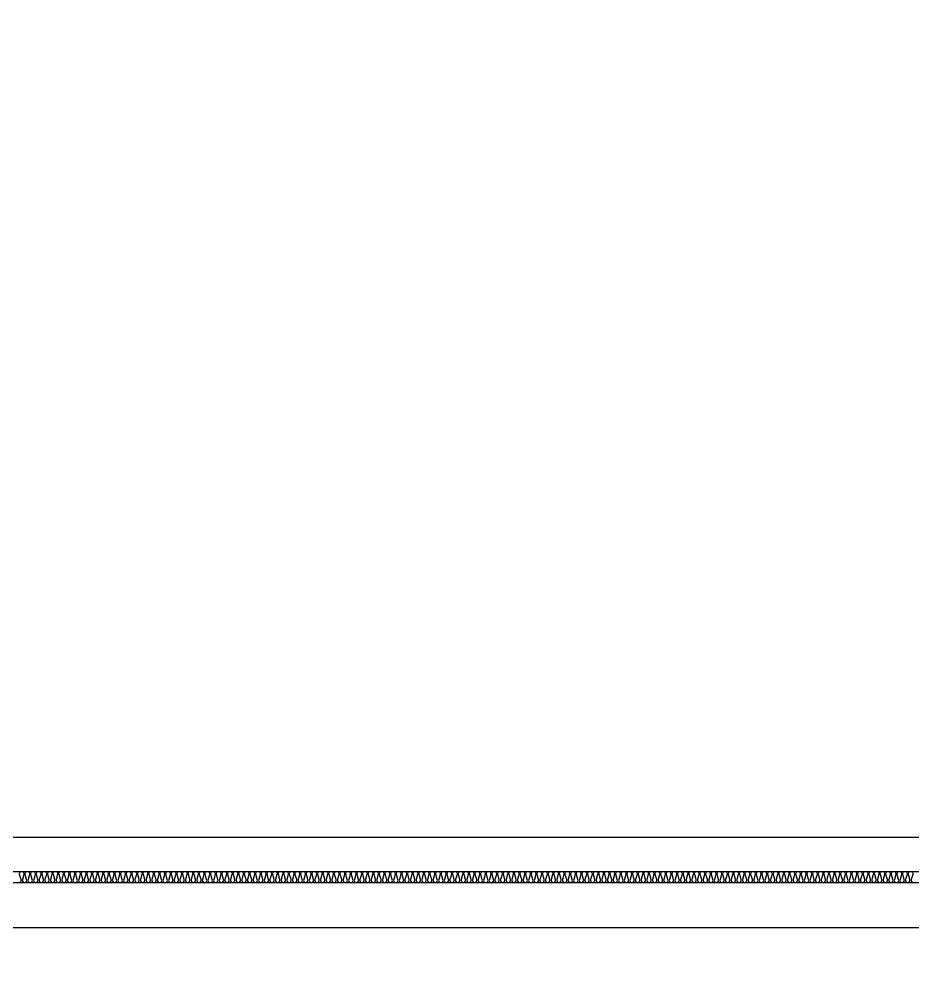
# Model space of a CAD drawing. Header units: millimetres. Extents: x -26983 to 60590, y 825 to 42375.
# Drawn here: x 56094.2 to 56171.9, y 18091.4 to 18175.5 of the extents above; entities that cross this region are included whole.
import ezdxf

# ---------------------------------------------------------------- set-up
doc = ezdxf.new("R2010")
doc.units = ezdxf.units.MM
doc.header["$LTSCALE"] = 100
doc.header["$MEASUREMENT"] = 0
doc.layers.get('0').update_dxf_attribs({"linetype": 'CONTINUOUS'})
doc.layers.add('ELE9', color=9, linetype='CONTINUOUS')

# ---------------------------------------------------------------- blocks, each defined once
blk = doc.blocks.new('B2FF')
at = {"layer": 'ELE9', "color": 253, "ltscale": 0.1}
for points in [[(37174174.7, 643646.3), (37148224.7, 643646.3, 0.414214), (37124724.7, 620146.3), (37124724.7, 600146.4, 1), (37171724.7, 600146.3), (37171724.7, 624896.3), (37174174.7, 624896.3)], [(37174174.7, 643346.3), (37148224.7, 643346.3, 0.414214), (37125024.7, 620146.3), (37125024.7, 600146.4, 1), (37171424.7, 600146.3), (37171424.7, 625196.3), (37174174.7, 625196.3)]]:
    blk.add_lwpolyline(points, format="xyb", dxfattribs=at)
at = {"layer": 'ELE9', "color": 253, "ltscale": 10000}
for points in [[(37150157.7, 590962.2, -0.021839), (37149174.7, 590836.2), (37149174.7, 586196.5), (37170574.7, 586196.5), (37170574.7, 597896.3), (37165899.7, 597896.3), (37165899.7, 601396.3), (37159549.9, 601396.3, -0.027482), (37159399.3, 600158.7, -0.027482)], [(37153024.7, 586146.5, 0.524856), (37153034.1, 586160), (37153027.9, 586182.9, -1.449198), (37153046.6, 586182.9), (37153040.4, 586160, 0.524856), (37153049.7, 586146.5, 0.524856), (37153059.1, 586160), (37153052.9, 586182.9, -1.449198), (37153071.6, 586182.9), (37153065.4, 586160, 0.524856), (37153074.7, 586146.5, 0.524856), (37153084.1, 586160), (37153077.9, 586182.9, -1.449198), (37153096.6, 586182.9), (37153090.4, 586160, 0.524856), (37153099.7, 586146.5, 0.524856), (37153109.1, 586160), (37153102.9, 586182.9, -1.449198), (37153121.6, 586182.9), (37153115.4, 586160, 0.524856), (37153124.7, 586146.5, 0.524856), (37153134.1, 586160), (37153127.9, 586182.9, -1.449198), (37153146.6, 586182.9), (37153140.4, 586160, 0.524856), (37153149.7, 586146.5, 0.524856), (37153159.1, 586160), (37153152.9, 586182.9, -1.449198), (37153171.6, 586182.9), (37153165.4, 586160, 0.524856), (37153174.7, 586146.5, 0.524856), (37153184.1, 586160), (37153177.9, 586182.9, -1.449198), (37153196.6, 586182.9), (37153190.4, 586160, 0.524856), (37153199.7, 586146.5, 0.524856), (37153209.1, 586160), (37153202.9, 586182.9, -1.449198), (37153221.6, 586182.9), (37153215.4, 586160, 0.524856), (37153224.7, 586146.5, 0.524856), (37153234.1, 586160), (37153227.9, 586182.9, -1.449198), (37153246.6, 586182.9), (37153240.4, 586160, 0.524856), (37153249.7, 586146.5, 0.524856), (37153259.1, 586160), (37153252.9, 586182.9, -1.449198), (37153271.6, 586182.9), (37153265.4, 586160, 0.524856), (37153274.7, 586146.5, 0.524856), (37153284.1, 586160), (37153277.9, 586182.9, -1.449198), (37153296.6, 586182.9), (37153290.4, 586160, 0.524856), (37153299.7, 586146.5, 0.524856), (37153309.1, 586160), (37153302.9, 586182.9, -1.449198), (37153321.6, 586182.9), (37153315.4, 586160, 0.524856), (37153324.7, 586146.5, 0.524856), (37153334.1, 586160), (37153327.9, 586182.9, -1.449198), (37153346.6, 586182.9), (37153340.4, 586160, 0.524856), (37153349.7, 586146.5, 0.524856), (37153359.1, 586160), (37153352.9, 586182.9, -1.449198), (37153371.6, 586182.9), (37153365.4, 586160, 0.524856), (37153374.7, 586146.5, 0.524856), (37153384.1, 586160), (37153377.9, 586182.9, -1.449198), (37153396.6, 586182.9), (37153390.4, 586160, 0.524856), (37153399.7, 586146.5, 0.524856), (37153409.1, 586160), (37153402.9, 586182.9, -1.449198), (37153421.6, 586182.9), (37153415.4, 586160, 0.524856), (37153424.7, 586146.5, 0.524856), (37153434.1, 586160), (37153427.9, 586182.9, -1.449198), (37153446.6, 586182.9), (37153440.4, 586160, 0.524856), (37153449.7, 586146.5, 0.524856), (37153459.1, 586160), (37153452.9, 586182.9, -1.449198), (37153471.6, 586182.9), (37153465.4, 586160, 0.524856), (37153474.7, 586146.5, 0.524856), (37153484.1, 586160), (37153477.9, 586182.9, -1.449198), (37153496.6, 586182.9), (37153490.4, 586160, 0.524856), (37153499.7, 586146.5, 0.524856), (37153509.1, 586160), (37153502.9, 586182.9, -1.449198), (37153521.6, 586182.9), (37153515.4, 586160, 0.524856), (37153524.7, 586146.5, 0.524856), (37153534.1, 586160), (37153527.9, 586182.9, -1.449198), (37153546.6, 586182.9), (37153540.4, 586160, 0.524856), (37153549.7, 586146.5, 0.524856), (37153559.1, 586160), (37153552.9, 586182.9, -1.449198), (37153571.6, 586182.9), (37153565.4, 586160, 0.524856), (37153574.7, 586146.5, 0.524856), (37153584.1, 586160), (37153577.9, 586182.9, -1.449198), (37153596.6, 586182.9), (37153590.4, 586160, 0.524856), (37153599.7, 586146.5, 0.524856), (37153609.1, 586160), (37153602.9, 586182.9, -1.449198), (37153621.6, 586182.9), (37153615.4, 586160, 0.524856), (37153624.7, 586146.5, 0.524856), (37153634.1, 586160), (37153627.9, 586182.9, -1.449198), (37153646.6, 586182.9), (37153640.4, 586160, 0.524856), (37153649.7, 586146.5, 0.524856), (37153659.1, 586160), (37153652.9, 586182.9, -1.449198), (37153671.6, 586182.9), (37153665.4, 586160, 0.524856), (37153674.7, 586146.5, 0.524856), (37153684.1, 586160), (37153677.9, 586182.9, -1.449198), (37153696.6, 586182.9), (37153690.4, 586160, 0.524856), (37153699.7, 586146.5, 0.524856), (37153709.1, 586160), (37153702.9, 586182.9, -1.449198), (37153721.6, 586182.9), (37153715.4, 586160, 0.524856), (37153724.7, 586146.5, 0.524856), (37153734.1, 586160), (37153727.9, 586182.9, -1.449198), (37153746.6, 586182.9), (37153740.4, 586160, 0.524856), (37153749.7, 586146.5, 0.524856), (37153759.1, 586160), (37153752.9, 586182.9, -1.449198), (37153771.6, 586182.9), (37153765.4, 586160, 0.524856), (37153774.7, 586146.5, 0.524856), (37153784.1, 586160), (37153777.9, 586182.9, -1.449198), (37153796.6, 586182.9), (37153790.4, 586160, 0.524856), (37153799.7, 586146.5, 0.524856), (37153809.1, 586160), (37153802.9, 586182.9, -1.449198), (37153821.6, 586182.9), (37153815.4, 586160, 0.524856), (37153824.7, 586146.5, 0.524856), (37153834.1, 586160), (37153827.9, 586182.9, -1.449198), (37153846.6, 586182.9), (37153840.4, 586160, 0.524856), (37153849.7, 586146.5, 0.524856), (37153859.1, 586160), (37153852.9, 586182.9, -1.449198), (37153871.6, 586182.9), (37153865.4, 586160, 0.524856), (37153874.7, 586146.5, 0.524856), (37153884.1, 586160), (37153877.9, 586182.9, -1.449198), (37153896.6, 586182.9), (37153890.4, 586160, 0.524856), (37153899.7, 586146.5, 0.524856), (37153909.1, 586160), (37153902.9, 586182.9, -1.449198), (37153921.6, 586182.9), (37153915.4, 586160, 0.524856), (37153924.7, 586146.5, 0.524856), (37153934.1, 586160), (37153927.9, 586182.9, -1.449198), (37153946.6, 586182.9), (37153940.4, 586160, 0.524856), (37153949.7, 586146.5, 0.524856), (37153959.1, 586160), (37153952.9, 586182.9, -1.449198), (37153971.6, 586182.9), (37153965.4, 586160, 0.524856), (37153974.7, 586146.5, 0.524856), (37153984.1, 586160), (37153977.9, 586182.9, -1.449198), (37153996.6, 586182.9), (37153990.4, 586160, 0.524856), (37153999.7, 586146.5, 0.524856), (37154009.1, 586160), (37154002.9, 586182.9, -1.449198), (37154021.6, 586182.9), (37154015.4, 586160, 0.524856), (37154024.7, 586146.5, 0.524856), (37154034.1, 586160), (37154027.9, 586182.9, -1.449198), (37154046.6, 586182.9), (37154040.4, 586160, 0.524856), (37154049.7, 586146.5, 0.524856), (37154059.1, 586160), (37154052.9, 586182.9, -1.449198), (37154071.6, 586182.9), (37154065.4, 586160, 0.524856), (37154074.7, 586146.5, 0.524856), (37154084.1, 586160), (37154077.9, 586182.9, -1.449198), (37154096.6, 586182.9), (37154090.4, 586160, 0.524856), (37154099.7, 586146.5, 0.524856), (37154109.1, 586160), (37154102.9, 586182.9, -1.449198), (37154121.6, 586182.9), (37154115.4, 586160, 0.524856), (37154124.7, 586146.5, 0.524856), (37154134.1, 586160), (37154127.9, 586182.9, -1.449198), (37154146.6, 586182.9), (37154140.4, 586160, 0.524856), (37154149.7, 586146.5, 0.524856), (37154159.1, 586160), (37154152.9, 586182.9, -1.449198), (37154171.6, 586182.9), (37154165.4, 586160, 0.524856), (37154174.7, 586146.5, 0.524856), (37154184.1, 586160), (37154177.9, 586182.9, -1.449198), (37154196.6, 586182.9), (37154190.4, 586160, 0.524856), (37154199.7, 586146.5, 0.524856), (37154209.1, 586160), (37154202.9, 586182.9, -1.449198), (37154221.6, 586182.9), (37154215.4, 586160, 0.524856), (37154224.7, 586146.5, 0.524856), (37154234.1, 586160), (37154227.9, 586182.9, -1.449198), (37154246.6, 586182.9), (37154240.4, 586160, 0.524856), (37154249.7, 586146.5, 0.524856), (37154259.1, 586160), (37154252.9, 586182.9, -1.449198), (37154271.6, 586182.9), (37154265.4, 586160, 0.524856), (37154274.7, 586146.5, 0.524856), (37154284.1, 586160), (37154277.9, 586182.9, -1.449198), (37154296.6, 586182.9), (37154290.4, 586160, 0.524856), (37154299.7, 586146.5, 0.524856), (37154309.1, 586160), (37154302.9, 586182.9, -1.449198), (37154321.6, 586182.9), (37154315.4, 586160, 0.524856), (37154324.7, 586146.5, 0.524856), (37154334.1, 586160), (37154327.9, 586182.9, -1.449198), (37154346.6, 586182.9), (37154340.4, 586160, 0.524856), (37154349.7, 586146.5, 0.524856), (37154359.1, 586160), (37154352.9, 586182.9, -1.449198), (37154371.6, 586182.9), (37154365.4, 586160, 0.524856), (37154374.7, 586146.5, 0.524856), (37154384.1, 586160), (37154377.9, 586182.9, -1.449198), (37154396.6, 586182.9), (37154390.4, 586160, 0.524856), (37154399.7, 586146.5, 0.524856), (37154409.1, 586160), (37154402.9, 586182.9, -1.449198), (37154421.6, 586182.9), (37154415.4, 586160, 0.524856), (37154424.7, 586146.5, 0.524856), (37154434.1, 586160), (37154427.9, 586182.9, -1.449198), (37154446.6, 586182.9), (37154440.4, 586160, 0.524856), (37154449.7, 586146.5, 0.524856), (37154459.1, 586160), (37154452.9, 586182.9, -1.449198), (37154471.6, 586182.9), (37154465.4, 586160, 0.524856), (37154474.7, 586146.5, 0.524856), (37154484.1, 586160), (37154477.9, 586182.9, -1.449198), (37154496.6, 586182.9), (37154490.4, 586160, 0.524856), (37154499.7, 586146.5, 0.524856), (37154509.1, 586160), (37154502.9, 586182.9, -1.449198), (37154521.6, 586182.9), (37154515.4, 586160, 0.524856), (37154524.7, 586146.5, 0.524856), (37154534.1, 586160), (37154527.9, 586182.9, -1.449198), (37154546.6, 586182.9), (37154540.4, 586160, 0.524856), (37154549.7, 586146.5, 0.524856), (37154559.1, 586160), (37154552.9, 586182.9, -1.449198), (37154571.6, 586182.9), (37154565.4, 586160, 0.524856), (37154574.7, 586146.5, 0.524856), (37154584.1, 586160), (37154577.9, 586182.9, -1.449198), (37154596.6, 586182.9), (37154590.4, 586160, 0.524856), (37154599.7, 586146.5, 0.524856), (37154609.1, 586160), (37154602.9, 586182.9, -1.449198), (37154621.6, 586182.9), (37154615.4, 586160, 0.524856), (37154624.7, 586146.5, 0.524856), (37154634.1, 586160), (37154627.9, 586182.9, -1.449198), (37154646.6, 586182.9), (37154640.4, 586160, 0.524856), (37154649.7, 586146.5, 0.524856), (37154659.1, 586160), (37154652.9, 586182.9, -1.449198), (37154671.6, 586182.9), (37154665.4, 586160, 0.524856), (37154674.7, 586146.5, 0.524856), (37154684.1, 586160), (37154677.9, 586182.9, -1.449198), (37154696.6, 586182.9), (37154690.4, 586160, 0.524856), (37154699.7, 586146.5, 0.524856), (37154709.1, 586160), (37154702.9, 586182.9, -1.449198), (37154721.6, 586182.9), (37154715.4, 586160, 0.524856), (37154724.7, 586146.5, 0.524856), (37154734.1, 586160), (37154727.9, 586182.9, -1.449198), (37154746.6, 586182.9), (37154740.4, 586160, 0.524856), (37154749.7, 586146.5, 0.524856), (37154759.1, 586160), (37154752.9, 586182.9, -1.449198), (37154771.6, 586182.9), (37154765.4, 586160, 0.524856), (37154774.7, 586146.5, 0.524856), (37154784.1, 586160), (37154777.9, 586182.9, -1.449198), (37154796.6, 586182.9), (37154790.4, 586160, 0.524856), (37154799.7, 586146.5, 0.524856), (37154809.1, 586160), (37154802.9, 586182.9, -1.449198), (37154821.6, 586182.9), (37154815.4, 586160, 0.524856), (37154824.7, 586146.5, 0.524856), (37154834.1, 586160), (37154827.9, 586182.9, -1.449198), (37154846.6, 586182.9), (37154840.4, 586160, 0.524856), (37154849.7, 586146.5, 0.524856), (37154859.1, 586160), (37154852.9, 586182.9, -1.449198), (37154871.6, 586182.9), (37154865.4, 586160, 0.524856), (37154874.7, 586146.5, 0.524856), (37154884.1, 586160), (37154877.9, 586182.9, -1.449198), (37154896.6, 586182.9), (37154890.4, 586160, 0.524856), (37154899.7, 586146.5, 0.524856), (37154909.1, 586160), (37154902.9, 586182.9, -1.449198), (37154921.6, 586182.9), (37154915.4, 586160, 0.524856), (37154924.7, 586146.5, 0.524856), (37154934.1, 586160), (37154927.9, 586182.9, -1.449198), (37154946.6, 586182.9), (37154940.4, 586160, 0.524856), (37154949.7, 586146.5, 0.524856), (37154959.1, 586160), (37154952.9, 586182.9, -1.449198), (37154971.6, 586182.9), (37154965.4, 586160, 0.524856), (37154974.7, 586146.5, 0.524856), (37154984.1, 586160), (37154977.9, 586182.9, -1.449198), (37154996.6, 586182.9), (37154990.4, 586160, 0.524856), (37154999.7, 586146.5, 0.524856), (37155009.1, 586160), (37155002.9, 586182.9, -1.449198), (37155021.6, 586182.9), (37155015.4, 586160, 0.524856), (37155024.7, 586146.5, 0.524856), (37155034.1, 586160), (37155027.9, 586182.9, -1.449198), (37155046.6, 586182.9), (37155040.4, 586160, 0.524856), (37155049.7, 586146.5, 0.524856), (37155059.1, 586160), (37155052.9, 586182.9, -1.449198), (37155071.6, 586182.9), (37155065.4, 586160, 0.524856), (37155074.7, 586146.5, 0.524856), (37155084.1, 586160), (37155077.9, 586182.9, -1.449198), (37155096.6, 586182.9), (37155090.4, 586160, 0.524856), (37155099.7, 586146.5, 0.524856), (37155109.1, 586160), (37155102.9, 586182.9, -1.449198), (37155121.6, 586182.9), (37155115.4, 586160, 0.524856), (37155124.7, 586146.5, 0.524856), (37155134.1, 586160), (37155127.9, 586182.9, -1.449198), (37155146.6, 586182.9), (37155140.4, 586160, 0.524856), (37155149.7, 586146.5, 0.524856), (37155159.1, 586160), (37155152.9, 586182.9, -1.449198), (37155171.6, 586182.9), (37155165.4, 586160, 0.524856), (37155174.7, 586146.5, 0.524856), (37155184.1, 586160), (37155177.9, 586182.9, -1.449198), (37155196.6, 586182.9), (37155190.4, 586160, 0.524856), (37155199.7, 586146.5, 0.524856), (37155209.1, 586160), (37155202.9, 586182.9, -1.449198), (37155221.6, 586182.9), (37155215.4, 586160, 0.524856), (37155224.7, 586146.5, 0.524856), (37155234.1, 586160), (37155227.9, 586182.9, -1.449198), (37155246.6, 586182.9), (37155240.4, 586160, 0.524856), (37155249.7, 586146.5, 0.524856), (37155259.1, 586160), (37155252.9, 586182.9, -1.449198), (37155271.6, 586182.9), (37155265.4, 586160, 0.524856), (37155274.7, 586146.5, 0.524856), (37155284.1, 586160), (37155277.9, 586182.9, -1.449198), (37155296.6, 586182.9), (37155290.4, 586160, 0.524856), (37155299.7, 586146.5, 0.524856), (37155309.1, 586160), (37155302.9, 586182.9, -1.449198), (37155321.6, 586182.9), (37155315.4, 586160, 0.524856), (37155324.7, 586146.5, 0.524856), (37155334.1, 586160), (37155327.9, 586182.9, -1.449198), (37155346.6, 586182.9), (37155340.4, 586160, 0.524856), (37155349.7, 586146.5, 0.524856), (37155359.1, 586160), (37155352.9, 586182.9, -1.449198), (37155371.6, 586182.9), (37155365.4, 586160, 0.524856), (37155374.7, 586146.5, 0.524856), (37155384.1, 586160), (37155377.9, 586182.9, -1.449198), (37155396.6, 586182.9), (37155390.4, 586160, 0.524856), (37155399.7, 586146.5, 0.524856), (37155409.1, 586160), (37155402.9, 586182.9, -1.449198), (37155421.6, 586182.9), (37155415.4, 586160, 0.524856), (37155424.7, 586146.5, 0.524856), (37155434.1, 586160), (37155427.9, 586182.9, -1.449198), (37155446.6, 586182.9), (37155440.4, 586160, 0.524856), (37155449.7, 586146.5, 0.524856), (37155459.1, 586160), (37155452.9, 586182.9, -1.449198), (37155471.6, 586182.9), (37155465.4, 586160, 0.524856), (37155474.7, 586146.5, 0.524856), (37155484.1, 586160), (37155477.9, 586182.9, -1.449198), (37155496.6, 586182.9), (37155490.4, 586160, 0.524856), (37155499.7, 586146.5, 0.524856), (37155509.1, 586160), (37155502.9, 586182.9, -1.449198), (37155521.6, 586182.9), (37155515.4, 586160, 0.524856), (37155524.7, 586146.5, 0.524856), (37155534.1, 586160), (37155527.9, 586182.9, -1.449198), (37155546.6, 586182.9), (37155540.4, 586160, 0.524856), (37155549.7, 586146.5, 0.524856), (37155559.1, 586160), (37155552.9, 586182.9, -1.449198), (37155571.6, 586182.9), (37155565.4, 586160, 0.524856), (37155574.7, 586146.5, 0.524856), (37155584.1, 586160), (37155577.9, 586182.9, -1.449198), (37155596.6, 586182.9), (37155590.4, 586160, 0.524856), (37155599.7, 586146.5, 0.524856), (37155609.1, 586160), (37155602.9, 586182.9, -1.449198), (37155621.6, 586182.9), (37155615.4, 586160, 0.524856), (37155624.7, 586146.5, 0.524856), (37155634.1, 586160), (37155627.9, 586182.9, -1.449198), (37155646.6, 586182.9), (37155640.4, 586160, 0.524856), (37155649.7, 586146.5, 0.524856), (37155659.1, 586160), (37155652.9, 586182.9, -1.449198), (37155671.6, 586182.9), (37155665.4, 586160, 0.524856), (37155674.7, 586146.5, 0.524856), (37155684.1, 586160), (37155677.9, 586182.9, -1.449198), (37155696.6, 586182.9), (37155690.4, 586160, 0.524856), (37155699.7, 586146.5, 0.524856), (37155709.1, 586160), (37155702.9, 586182.9, -1.449198), (37155721.6, 586182.9), (37155715.4, 586160, 0.524856), (37155724.7, 586146.5, 0.524856), (37155734.1, 586160), (37155727.9, 586182.9, -1.449198), (37155746.6, 586182.9), (37155740.4, 586160, 0.524856), (37155749.7, 586146.5, 0.524856), (37155759.1, 586160), (37155752.9, 586182.9, -1.449198), (37155771.6, 586182.9), (37155765.4, 586160, 0.524856), (37155774.7, 586146.5, 0.524856), (37155784.1, 586160), (37155777.9, 586182.9, -1.449198), (37155796.6, 586182.9), (37155790.4, 586160, 0.524856), (37155799.7, 586146.5, 0.524856), (37155809.1, 586160), (37155802.9, 586182.9, -1.449198), (37155821.6, 586182.9), (37155815.4, 586160, 0.524856), (37155824.7, 586146.5, 0.524856), (37155834.1, 586160), (37155827.9, 586182.9, -1.449198), (37155846.6, 586182.9), (37155840.4, 586160, 0.524856), (37155849.7, 586146.5, 0.524856), (37155859.1, 586160), (37155852.9, 586182.9, -1.449198), (37155871.6, 586182.9), (37155865.4, 586160, 0.524856), (37155874.7, 586146.5, 0.524856), (37155884.1, 586160), (37155877.9, 586182.9, -1.449198), (37155896.6, 586182.9), (37155890.4, 586160, 0.524856), (37155899.7, 586146.5, 0.524856), (37155909.1, 586160), (37155902.9, 586182.9, -1.449198), (37155921.6, 586182.9), (37155915.4, 586160, 0.524856), (37155924.7, 586146.5, 0.524856), (37155934.1, 586160), (37155927.9, 586182.9, -1.449198), (37155946.6, 586182.9), (37155940.4, 586160, 0.524856), (37155949.7, 586146.5, 0.524856), (37155959.1, 586160), (37155952.9, 586182.9, -1.449198), (37155971.6, 586182.9), (37155965.4, 586160, 0.524856), (37155974.7, 586146.5, 0.524856), (37155984.1, 586160), (37155977.9, 586182.9, -1.449198), (37155996.6, 586182.9), (37155990.4, 586160, 0.524856), (37155999.7, 586146.5, 0.524856), (37156009.1, 586160), (37156002.9, 586182.9, -1.449198), (37156021.6, 586182.9), (37156015.4, 586160, 0.524856), (37156024.7, 586146.5, 0.524856), (37156034.1, 586160), (37156027.9, 586182.9, -1.449198), (37156046.6, 586182.9), (37156040.4, 586160, 0.524856), (37156049.7, 586146.5, 0.524856), (37156059.1, 586160), (37156052.9, 586182.9, -1.449198), (37156071.6, 586182.9), (37156065.4, 586160, 0.524856), (37156074.7, 586146.5, 0.524856), (37156084.1, 586160), (37156077.9, 586182.9, -1.449198), (37156096.6, 586182.9), (37156090.4, 586160, 0.524856), (37156099.7, 586146.5, 0.524856), (37156109.1, 586160), (37156102.9, 586182.9, -1.449198), (37156121.6, 586182.9), (37156115.4, 586160, 0.524856), (37156124.7, 586146.5, 0.524856), (37156134.1, 586160), (37156127.9, 586182.9, -1.449198), (37156146.6, 586182.9), (37156140.4, 586160, 0.524856), (37156149.7, 586146.5, 0.524856), (37156159.1, 586160), (37156152.9, 586182.9, -1.449198), (37156171.6, 586182.9), (37156165.4, 586160, 0.524856), (37156174.7, 586146.5, 0.524856), (37156184.1, 586160), (37156177.9, 586182.9, -1.449198), (37156196.6, 586182.9), (37156190.4, 586160, 0.524856), (37156199.7, 586146.5, 0.524856), (37156209.1, 586160), (37156202.9, 586182.9, -1.449198), (37156221.6, 586182.9), (37156215.4, 586160, 0.524856), (37156224.7, 586146.5, 0.524856), (37156234.1, 586160), (37156227.9, 586182.9, -1.449198), (37156246.6, 586182.9), (37156240.4, 586160, 0.524856), (37156249.7, 586146.5, 0.524856), (37156259.1, 586160), (37156252.9, 586182.9, -1.449198), (37156271.6, 586182.9), (37156265.4, 586160, 0.524856), (37156274.7, 586146.5, 0.524856), (37156284.1, 586160), (37156277.9, 586182.9, -1.449198), (37156296.6, 586182.9), (37156290.4, 586160, 0.524856), (37156299.7, 586146.5, 0.524856), (37156309.1, 586160), (37156302.9, 586182.9, -1.449198), (37156321.6, 586182.9), (37156315.4, 586160, 0.524856), (37156324.7, 586146.5, 0.524856), (37156334.1, 586160), (37156327.9, 586182.9, -1.449198), (37156346.6, 586182.9), (37156340.4, 586160, 0.524856), (37156349.7, 586146.5, 0.524856), (37156359.1, 586160), (37156352.9, 586182.9, -1.449198), (37156371.6, 586182.9), (37156365.4, 586160, 0.524856), (37156374.7, 586146.5, 0.524856), (37156384.1, 586160), (37156377.9, 586182.9, -1.449198), (37156396.6, 586182.9), (37156390.4, 586160, 0.524856), (37156399.7, 586146.5, 0.524856), (37156409.1, 586160), (37156402.9, 586182.9, -1.449198), (37156421.6, 586182.9), (37156415.4, 586160, 0.524856), (37156424.7, 586146.5, 0.524856), (37156434.1, 586160), (37156427.9, 586182.9, -1.449198), (37156446.6, 586182.9), (37156440.4, 586160, 0.524856), (37156449.7, 586146.5, 0.524856), (37156459.1, 586160), (37156452.9, 586182.9, -1.449198), (37156471.6, 586182.9), (37156465.4, 586160, 0.524856), (37156474.7, 586146.5, 0.524856), (37156484.1, 586160), (37156477.9, 586182.9, -1.449198), (37156496.6, 586182.9), (37156490.4, 586160, 0.524856), (37156499.7, 586146.5, 0.524856), (37156509.1, 586160), (37156502.9, 586182.9, -1.449198), (37156521.6, 586182.9), (37156515.4, 586160, 0.524856), (37156524.7, 586146.5, 0.524856), (37156534.1, 586160), (37156527.9, 586182.9, -1.449198), (37156546.6, 586182.9), (37156540.4, 586160, 0.524856), (37156549.7, 586146.5, 0.524856), (37156559.1, 586160), (37156552.9, 586182.9, -1.449198), (37156571.6, 586182.9), (37156565.4, 586160, 0.524856), (37156574.7, 586146.5, 0.524856), (37156584.1, 586160), (37156577.9, 586182.9, -1.449198), (37156596.6, 586182.9), (37156590.4, 586160, 0.524856), (37156599.7, 586146.5, 0.524856), (37156609.1, 586160), (37156602.9, 586182.9, -1.449198), (37156621.6, 586182.9), (37156615.4, 586160, 0.524856), (37156624.7, 586146.5, 0.524856), (37156634.1, 586160), (37156627.9, 586182.9, -1.449198), (37156646.6, 586182.9), (37156640.4, 586160, 0.524856), (37156649.7, 586146.5, 0.524856), (37156659.1, 586160), (37156652.9, 586182.9, -1.449198), (37156671.6, 586182.9), (37156665.4, 586160, 0.524856), (37156674.7, 586146.5, 0.524856), (37156684.1, 586160), (37156677.9, 586182.9, -1.449198), (37156696.6, 586182.9), (37156690.4, 586160, 0.524856), (37156699.7, 586146.5, 0.524856), (37156709.1, 586160), (37156702.9, 586182.9, -1.449198), (37156721.6, 586182.9), (37156715.4, 586160, 0.524856), (37156724.7, 586146.5, 0.524856), (37156734.1, 586160), (37156727.9, 586182.9, -1.449198), (37156746.6, 586182.9), (37156740.4, 586160, 0.524856), (37156749.7, 586146.5, 0.524856), (37156759.1, 586160), (37156752.9, 586182.9, -1.449198), (37156771.6, 586182.9), (37156765.4, 586160, 0.524856), (37156774.7, 586146.5, 0.524856), (37156784.1, 586160), (37156777.9, 586182.9, -1.449198), (37156796.6, 586182.9), (37156790.4, 586160, 0.524856), (37156799.7, 586146.5, 0.524856), (37156809.1, 586160), (37156802.9, 586182.9, -1.449198), (37156821.6, 586182.9), (37156815.4, 586160, 0.524856), (37156824.7, 586146.5, 0.524856), (37156834.1, 586160), (37156827.9, 586182.9, -1.449198), (37156846.6, 586182.9), (37156840.4, 586160, 0.524856), (37156849.7, 586146.5, 0.524856), (37156859.1, 586160), (37156852.9, 586182.9, -1.449198), (37156871.6, 586182.9), (37156865.4, 586160, 0.524856), (37156874.7, 586146.5, 0.524856), (37156884.1, 586160), (37156877.9, 586182.9, -1.449198), (37156896.6, 586182.9), (37156890.4, 586160, 0.524856), (37156899.7, 586146.5, 0.524856), (37156909.1, 586160), (37156902.9, 586182.9, -1.449198), (37156921.6, 586182.9), (37156915.4, 586160, 0.524856), (37156924.7, 586146.5, 0.524856), (37156934.1, 586160), (37156927.9, 586182.9, -1.449198), (37156946.6, 586182.9), (37156940.4, 586160, 0.524856), (37156949.7, 586146.5, 0.524856), (37156959.1, 586160), (37156952.9, 586182.9, -1.449198), (37156971.6, 586182.9), (37156965.4, 586160, 0.524856), (37156974.7, 586146.5, 0.524856), (37156984.1, 586160), (37156977.9, 586182.9, -1.449198), (37156996.6, 586182.9), (37156990.4, 586160, 0.524856), (37156999.7, 586146.5, 0.524856)]]:
    blk.add_lwpolyline(points, format="xyb", dxfattribs=at)
at = {"layer": 'ELE9', "color": 253, "ltscale": 0.1}
blk.add_lwpolyline([(37160220.5, 601246.3), (37165749.7, 601246.3), (37165749.7, 597746.3), (37170424.7, 597746.3), (37170424.7, 586346.5), (37149324.7, 586346.5), (37149324.7, 590167.3, 0.366259)], format="xyb", close=True, dxfattribs=at)
for points in [[(37147924.7, 586146.5), (37171073.8, 586146.5)], [(37147924.7, 585946.5), (37171073.8, 585946.5)]]:
    blk.add_lwpolyline(points, dxfattribs=at)

msp = doc.modelspace()

# ---------------------------------------------------------------- block references
at = {"xscale": 0.01956471256889679, "yscale": 0.01956471256889679, "zscale": 0.01956471256889679}
msp.add_blockref('B2FF', (-670794.073, 6632.608), dxfattribs=at)

doc.saveas('drawing.dxf')
